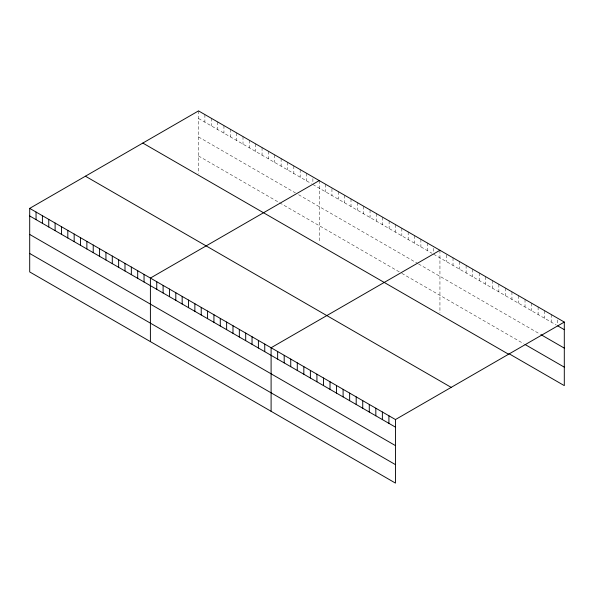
<?xml version="1.0" encoding="UTF-8"?>
<svg xmlns="http://www.w3.org/2000/svg" width="594" height="594" viewBox="0 0 594 594"><rect width="100%" height="100%" fill="white"/><g stroke="black" fill="none" stroke-linecap="round" stroke-linejoin="round"><path stroke-width="0.45" stroke-dasharray="2.97 2.23" d="M198.537 118.496L311.301 183.598M312.889 184.511L432.001 253.282M433.59 254.195L556.303 325.044M198.537 136.962L295.418 192.894M298.596 194.728L417.708 263.498M418.503 263.951L540.302 334.274M198.537 155.984L401.032 272.891M401.826 273.351L523.574 343.644M557.751 319.98L557.751 324.198M551.21 314.516L551.21 322.104M544.661 310.736L544.661 318.325M538.119 306.957L538.119 314.545M531.571 303.178L531.571 310.773M525.029 299.398L525.029 306.994M518.48 295.619L518.48 303.215M511.939 291.84L511.939 299.435M505.39 288.06L505.39 295.656M498.849 284.281L498.849 291.877M492.3 280.502L492.3 288.097M485.758 276.722L485.758 284.318M479.209 272.943L479.209 280.539M472.668 269.164L472.668 276.759M466.119 265.384L466.119 272.98M459.578 261.612L459.578 269.201M453.029 257.833L453.029 265.421M446.488 254.893L446.488 261.642M439.939 250.274L439.939 312.949M433.59 248.292L433.59 252.509M427.235 242.939L427.235 250.534M420.886 239.271L420.886 246.866M414.53 235.603L414.53 243.198M408.175 231.935L408.175 239.531M401.826 228.267L401.826 235.863M395.47 224.599L395.47 232.195M389.122 220.931L389.122 228.527M382.766 217.263L382.766 224.859M376.41 213.595L376.41 221.191M370.062 209.927L370.062 217.523M363.706 206.259L363.706 213.855M357.358 202.591L357.358 210.187M351.002 198.923L351.002 206.519M344.654 195.255L344.654 202.851M338.298 191.587L338.298 199.183M331.942 188.766L331.942 195.515M325.594 184.251L325.594 191.847M319.238 180.583L319.238 242.382M312.889 178.608L312.889 182.826M306.534 173.248L306.534 180.843M300.178 169.58L300.178 177.175M293.83 165.912L293.83 173.507M287.474 162.251L287.474 169.839M281.125 158.583L281.125 166.172M274.77 154.915L274.77 162.504M268.421 151.247L268.421 158.836M262.065 147.579L262.065 155.168M255.71 143.911L255.71 151.5M249.361 140.243L249.361 147.832M243.005 136.575L243.005 144.171M236.657 132.907L236.657 140.503M230.301 129.24L230.301 136.835M223.945 125.572L223.945 133.167M217.597 121.904L217.597 129.499M211.241 118.236L211.241 125.831M204.893 114.568L204.893 122.164M198.537 110.9L198.537 173.574"/><path stroke-width="0.89" d="M29.7 208.375L395.463 419.55L395.463 483.1L29.7 271.933L29.7 208.375L198.537 110.9L564.3 322.067L564.3 385.625L509.028 353.712M319.238 180.583L150.401 278.066L150.401 341.617M439.939 250.274L271.102 347.75L271.102 411.3M395.463 419.55L564.3 322.067M557.751 325.883L564.3 329.663M541.03 334.697L564.3 348.129M525.029 344.483L564.3 367.159M142.82 143.065L508.583 354.239M85.417 176.21L451.18 387.377M29.7 215.971L395.463 427.145M29.7 234.437L395.463 445.611M29.7 253.467L395.463 464.634M388.914 415.77L388.914 423.366M382.373 411.991L382.373 419.587M375.824 408.212L375.824 415.807M369.282 404.432L369.282 412.028M362.734 400.653L362.734 408.249M356.192 396.874L356.192 404.469M349.643 393.094L349.643 400.69M343.102 389.315L343.102 396.911M336.553 385.536L336.553 393.131M330.012 381.756L330.012 389.352M323.463 377.984L323.463 385.573M316.921 374.205L316.921 381.794M310.372 370.426L310.372 378.014M303.831 366.647L303.831 374.235M297.282 362.867L297.282 370.463M290.741 359.088L290.741 366.684M284.192 355.309L284.192 362.904M277.65 351.529L277.65 359.125M264.753 344.082L264.753 351.678M258.397 340.414L258.397 348.01M252.042 336.746L252.042 344.342M245.693 333.078L245.693 340.674M239.337 329.41L239.337 337.006M232.989 325.742L232.989 333.338M226.633 322.074L226.633 329.67M220.277 318.406L220.277 326.002M213.929 314.738L213.929 322.334M207.573 311.07L207.573 318.666M201.225 307.402L201.225 314.998M194.869 303.734L194.869 311.33M188.521 300.067L188.521 307.662M182.165 296.399L182.165 303.994M175.809 292.738L175.809 300.326M169.461 289.07L169.461 296.658M163.105 285.402L163.105 292.991M156.757 281.734L156.757 289.323M144.045 274.398L144.045 281.987M137.697 270.73L137.697 278.319M131.341 267.062L131.341 274.658M124.992 263.394L124.992 270.99M118.637 259.727L118.637 267.322M112.288 256.059L112.288 263.654M105.932 252.391L105.932 259.986M99.577 248.723L99.577 256.318M93.228 245.055L93.228 252.65M86.873 241.387L86.873 248.983M80.524 237.719L80.524 245.315M74.168 234.051L74.168 241.647M67.813 230.383L67.813 237.979M61.464 226.715L61.464 234.311M55.108 223.047L55.108 230.643M48.76 219.379L48.76 226.975M42.404 215.711L42.404 223.307M36.056 212.043L36.056 219.639"/></g></svg>
